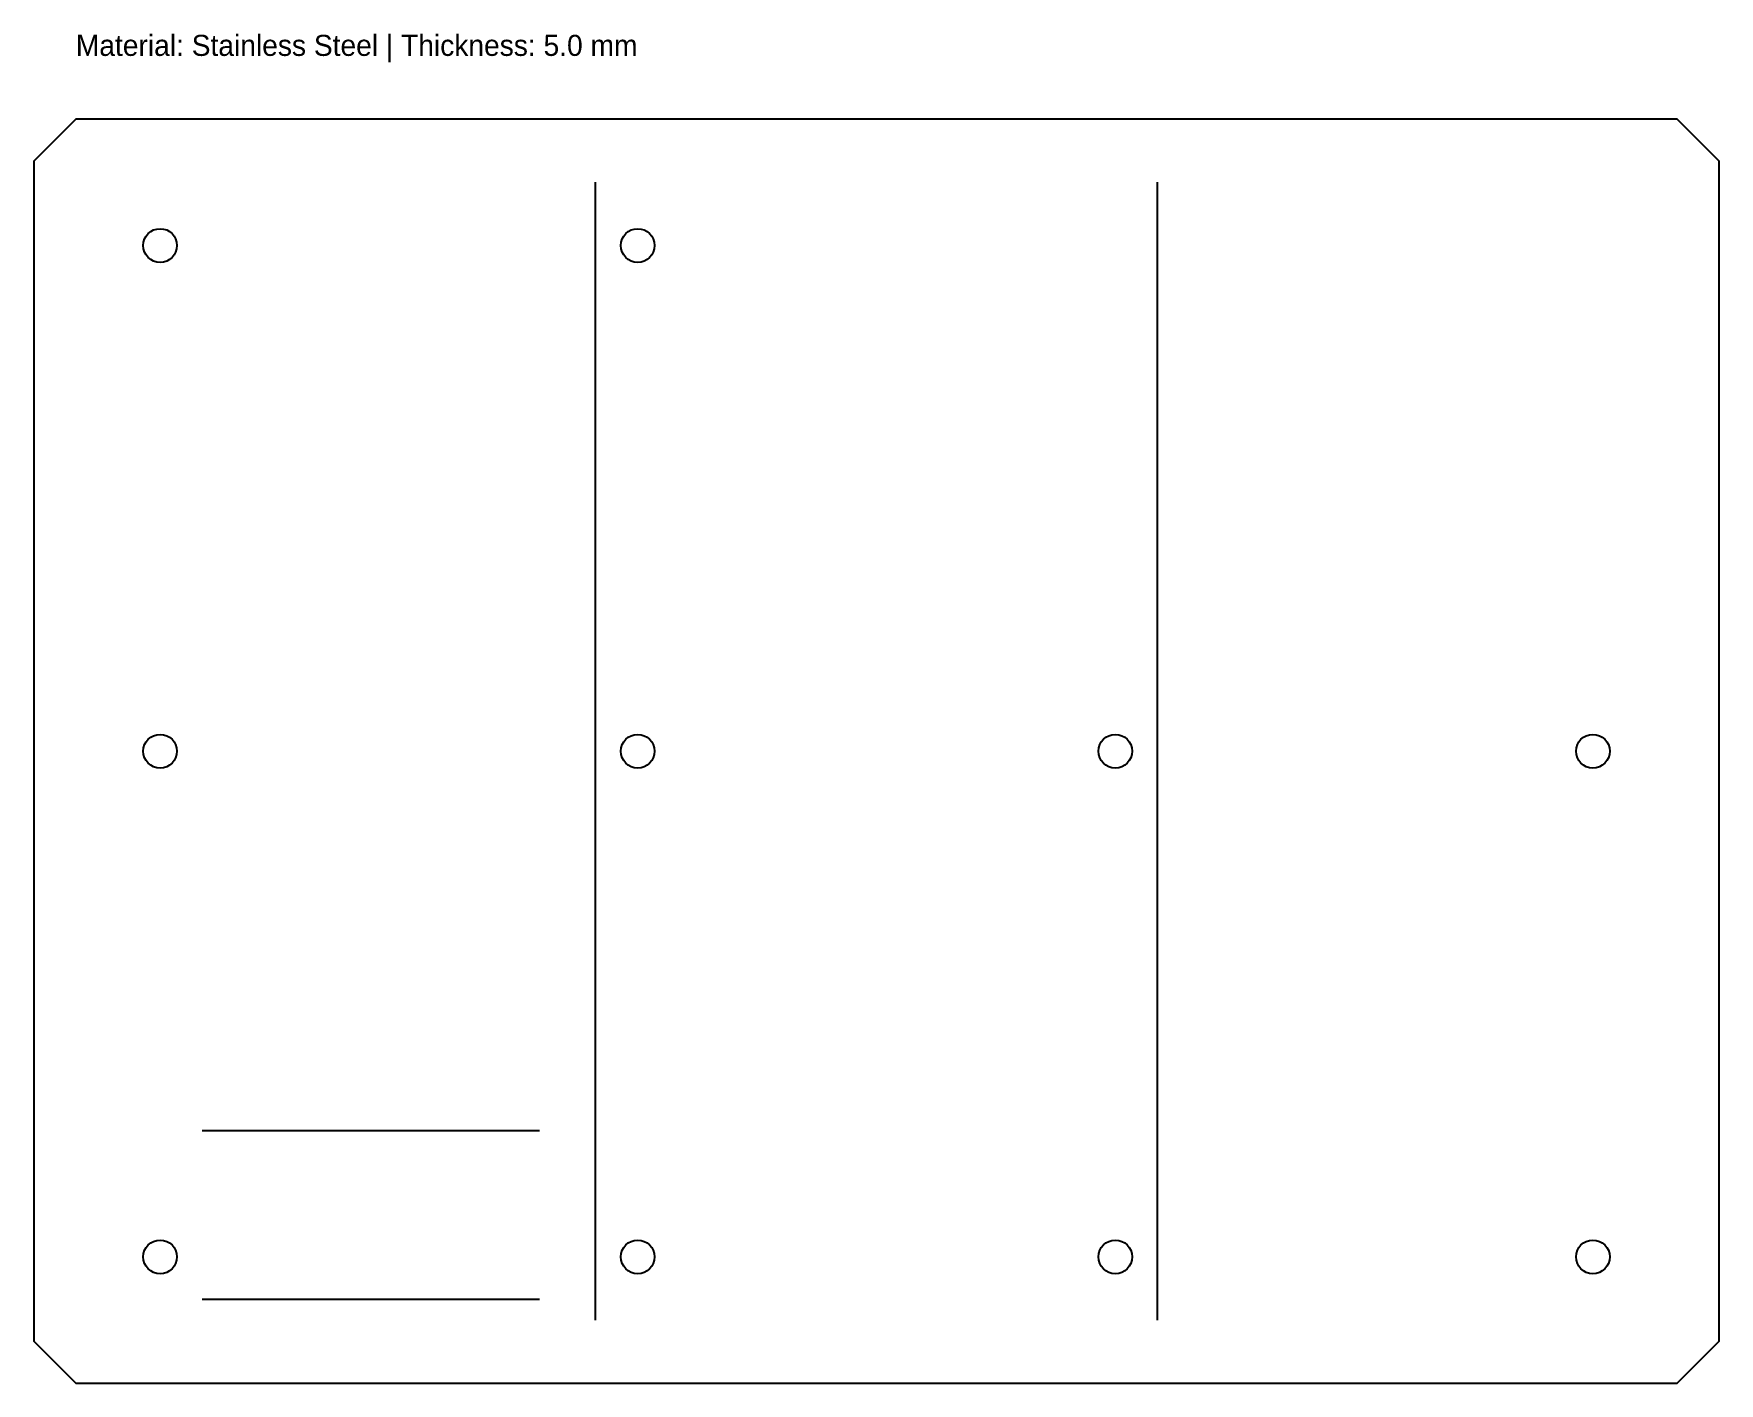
# Model space of a CAD drawing. Header units: metres. Extents: x 0 to 400, y 0 to 320.
import ezdxf

# ---------------------------------------------------------------- set-up
doc = ezdxf.new("R2010")
doc.units = ezdxf.units.M

msp = doc.modelspace()

# ---------------------------------------------------------------- linework, layer by layer
at = {"layer": 'BEND'}
for p, q in [((133.33, 15), (133.33, 285)), ((266.67, 15), (266.67, 285))]:
    msp.add_line(p, q, dxfattribs=at)
at = {"layer": 'CUT'}
msp.add_lwpolyline([(10, 0), (390, 0), (400, 10), (400, 290), (390, 300), (10, 300), (0, 290), (0, 10)], close=True, dxfattribs=at)
at = {"layer": 'HOLES'}
for centre in [(30, 270), (143.33, 270), (30, 150), (143.33, 150), (256.67, 150), (370, 150), (30, 30), (143.33, 30), (256.67, 30), (370, 30)]:
    msp.add_circle(centre, 4, dxfattribs=at)
at = {"layer": 'WELDS', "linetype": 'CONTINUOUS'}
for p, q in [((40, 60), (120, 60)), ((40, 20), (120, 20))]:
    msp.add_line(p, q, dxfattribs=at)

# ---------------------------------------------------------------- texts
at = {"layer": 'NOTES'}
msp.add_text('Material: Stainless Steel | Thickness: 5.0 mm', height=5, dxfattribs=at).set_placement((10, 315))

doc.saveas('drawing.dxf')
